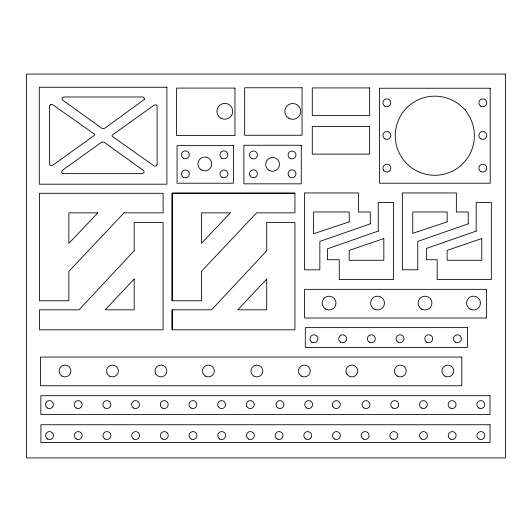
<?xml version="1.0" encoding="UTF-8"?>
<svg xmlns="http://www.w3.org/2000/svg" width="532" height="532" viewBox="0 0 532 532"><rect width="100%" height="100%" fill="white"/><g stroke="black" fill="none" stroke-linecap="round" stroke-linejoin="round"><path stroke-width="0.8" d="M294.921 193.296L172.009 193.296L172.009 300.76L201.428 300.76L201.428 271.373L256.61 212.867L294.921 212.867L294.921 193.043L172.248 193.043L172.248 300.76M172.248 309.817L172.248 329.813M50.121 105.117L49.602 105.961L49.602 164.461L50.061 165.332L50.986 165.698L52.675 165.272L94.124 135.6L94.683 134.769L94.124 133.951L52.681 104.644L50.753 104.352L50.121 105.117M157.08 164.528L155.929 166.144L153.994 165.844L112.558 136.538L111.999 135.727L112.558 134.889L154.001 105.223L155.696 104.791L156.614 105.156L157.08 106.034L157.08 164.528M62.264 170.373L61.692 172.168L62.058 173.086L63.069 173.618L142.343 173.618L144.112 172.687L143.8 170.759L103.687 141.944L101.559 142.244L62.264 170.373M144.405 99.431L104.538 128.365L102.403 128.664L62.297 99.85L61.985 97.921L63.754 96.99L143.022 96.99L144.032 97.522L144.405 99.431M134.164 250.758L79.009 309.817L39.448 309.817L39.448 329.813L163.111 329.813L163.111 222.516L134.164 222.516L134.164 250.758M266.718 250.758L211.57 309.817L172.009 309.817L172.009 329.813L294.921 329.813L294.921 222.516L266.718 222.516L266.718 250.758M124.049 212.867L68.867 271.373L68.867 300.76L39.448 300.76L39.448 193.296L163.111 193.296L163.111 212.867L124.049 212.867M134.164 279.061L105.203 309.817L134.164 309.817L134.164 279.061M266.718 279.061L237.764 309.817L266.718 309.817L266.718 279.061M97.815 212.867L68.867 243.35L68.867 212.867L97.815 212.867M230.376 212.867L201.428 243.35L201.428 212.867L230.376 212.867M370.292 223.866L319.838 241.415L319.838 269.797L304.41 269.797L304.41 192.95L358.422 192.95L358.422 211.995L370.292 211.995L370.292 223.866M378.252 231.088L327.386 248.843L327.386 259.722L339.256 259.722L339.256 279.566L393.407 279.566L393.407 202.446L378.252 202.446L378.252 231.088M468.227 223.866L417.773 241.415L417.773 269.797L402.345 269.797L402.345 192.95L456.356 192.95L456.356 211.995L468.227 211.995L468.227 223.866M476.187 231.088L426.398 248.464L426.398 259.722L437.191 259.722L437.191 279.566L491.342 279.566L491.342 202.446L476.187 202.446L476.187 231.088M383.825 238.536L349.198 250.406L349.198 260.294L383.825 260.294L383.825 238.536M481.759 238.536L447.133 250.406L447.133 260.294L481.759 260.294L481.759 238.536M349.231 221.864L313.621 233.734L313.621 211.969L349.231 211.969L349.231 221.864M447.166 221.864L412.752 233.335L412.752 211.969L447.166 211.969L447.166 221.864M505.4 74.081L26.6 74.081L26.6 457.919L505.4 457.919L505.4 74.081M166.902 87.248L39.288 87.248L39.288 184.192L166.902 184.192L166.902 87.248M302.05 87.767L244.673 87.767L244.673 135.254L302.05 135.254L302.05 87.767M369.66 87.926L312.284 87.926L312.284 115.624L369.66 115.624L369.66 87.926M234.958 88.086L176.591 88.086L176.591 135.567L234.958 135.567L234.958 88.086M490.218 88.239L379.422 88.239L379.422 183.208L490.218 183.208L490.218 88.239M369.66 126.45L312.284 126.45L312.284 154.147L369.66 154.147L369.66 126.45M301.265 145.256L243.889 145.256L243.889 183.839L301.265 183.839L301.265 145.256M233.448 145.628L177.063 145.628L177.063 183.221L233.448 183.221L233.448 145.628M486.607 289.342L304.583 289.342L304.583 318.03L486.607 318.03L486.607 289.342M467.548 327.619L305.308 327.619L305.308 347.403L467.548 347.403L467.548 327.619M461.823 357.072L40.399 357.072L40.399 385.76L461.823 385.76L461.823 357.072M489.992 395.688L40.864 395.688L40.864 414.488L489.992 414.488L489.992 395.688M490.038 424.742L40.917 424.742L40.917 442.544L490.038 442.544L490.038 424.742M465.141 109.718L459.934 105.15A39.568 39.568 0 0 0 396.792 124.774A39.568 39.568 0 0 0 439.824 174.975A39.568 39.568 0 0 0 468.878 115.584L465.141 109.718M47.581 438.96A3.957 3.957 0 0 0 53.513 435.535A3.957 3.957 0 0 0 47.581 432.104A3.957 3.957 0 0 0 47.581 438.96M76.269 438.96A3.957 3.957 0 0 0 82.207 435.535A3.957 3.957 0 0 0 76.269 432.104A3.957 3.957 0 0 0 76.269 438.96M104.957 438.96A3.957 3.957 0 0 0 110.895 435.535A3.957 3.957 0 0 0 104.957 432.104A3.957 3.957 0 0 0 104.957 438.96M133.645 438.96A3.957 3.957 0 0 0 139.584 435.535A3.957 3.957 0 0 0 133.645 432.104A3.957 3.957 0 0 0 133.645 438.96M162.333 438.96A3.957 3.957 0 0 0 168.272 435.535A3.957 3.957 0 0 0 162.333 432.104A3.957 3.957 0 0 0 162.333 438.96M191.021 438.96A3.957 3.957 0 0 0 196.96 435.535A3.957 3.957 0 0 0 191.021 432.104A3.957 3.957 0 0 0 191.021 438.96M219.709 438.96A3.957 3.957 0 0 0 225.648 435.535A3.957 3.957 0 0 0 219.709 432.104A3.957 3.957 0 0 0 219.709 438.96M248.397 438.96A3.957 3.957 0 0 0 254.336 435.535A3.957 3.957 0 0 0 248.397 432.104A3.957 3.957 0 0 0 248.397 438.96M277.086 438.96A3.957 3.957 0 0 0 283.024 435.535A3.957 3.957 0 0 0 277.086 432.104A3.957 3.957 0 0 0 277.086 438.96M305.774 438.96A3.957 3.957 0 0 0 311.712 435.535A3.957 3.957 0 0 0 305.774 432.104A3.957 3.957 0 0 0 305.774 438.96M334.462 438.96A3.957 3.957 0 0 0 340.4 435.535A3.957 3.957 0 0 0 334.462 432.104A3.957 3.957 0 0 0 334.462 438.96M363.15 438.96A3.957 3.957 0 0 0 369.088 435.535A3.957 3.957 0 0 0 363.15 432.104A3.957 3.957 0 0 0 363.15 438.96M391.845 438.96A3.957 3.957 0 0 0 397.776 435.535A3.957 3.957 0 0 0 391.845 432.104A3.957 3.957 0 0 0 391.845 438.96M421.517 438.96A3.957 3.957 0 0 0 427.455 435.535A3.957 3.957 0 0 0 421.517 432.104A3.957 3.957 0 0 0 421.517 438.96M450.205 438.96A3.957 3.957 0 0 0 456.143 435.535A3.957 3.957 0 0 0 450.205 432.104A3.957 3.957 0 0 0 450.205 438.96M478.893 438.96A3.957 3.957 0 0 0 484.832 435.535A3.957 3.957 0 0 0 478.893 432.104A3.957 3.957 0 0 0 478.893 438.96M311.991 342.182A3.957 3.957 0 0 0 317.93 338.751A3.957 3.957 0 0 0 311.991 335.326A3.957 3.957 0 0 0 311.991 342.182M340.679 342.182A3.957 3.957 0 0 0 346.618 338.751A3.957 3.957 0 0 0 340.679 335.326A3.957 3.957 0 0 0 340.679 342.182M369.368 342.182A3.957 3.957 0 0 0 375.306 338.751A3.957 3.957 0 0 0 369.368 335.326A3.957 3.957 0 0 0 369.368 342.182M398.056 342.182A3.957 3.957 0 0 0 403.994 338.751A3.957 3.957 0 0 0 398.056 335.326A3.957 3.957 0 0 0 398.056 342.182M426.744 342.182A3.957 3.957 0 0 0 432.682 338.751A3.957 3.957 0 0 0 426.744 335.326A3.957 3.957 0 0 0 426.744 342.182M455.432 342.182A3.957 3.957 0 0 0 461.37 338.751A3.957 3.957 0 0 0 455.432 335.326A3.957 3.957 0 0 0 455.432 342.182M220.88 118.144A7.914 7.914 0 0 0 232.75 111.294A7.914 7.914 0 0 0 220.88 104.438A7.914 7.914 0 0 0 220.88 118.144M269.125 170.373A6.923 6.923 0 0 0 279.513 164.375A6.923 6.923 0 0 0 269.125 158.376A6.923 6.923 0 0 0 269.125 170.373M250.02 175.753A3.957 3.957 0 0 0 256.87 175.753A3.957 3.957 0 0 0 253.445 169.814A3.957 3.957 0 0 0 250.02 175.753M251.463 158.403A3.957 3.957 0 0 0 257.402 154.978A3.957 3.957 0 0 0 251.463 151.554A3.957 3.957 0 0 0 251.463 158.403M288.597 175.753A3.957 3.957 0 0 0 295.453 175.753A3.957 3.957 0 0 0 292.028 169.814A3.957 3.957 0 0 0 288.597 175.753M290.046 158.403A3.957 3.957 0 0 0 295.985 154.978A3.957 3.957 0 0 0 290.046 151.554A3.957 3.957 0 0 0 290.046 158.403M288.776 118.27A7.914 7.914 0 0 0 300.647 111.414A7.914 7.914 0 0 0 288.776 104.558A7.914 7.914 0 0 0 288.776 118.27M480.855 106.234A3.957 3.957 0 0 0 486.793 102.809A3.957 3.957 0 0 0 480.855 99.384A3.957 3.957 0 0 0 480.855 106.234M480.855 171.53A3.957 3.957 0 0 0 486.793 168.099A3.957 3.957 0 0 0 480.855 164.674A3.957 3.957 0 0 0 480.855 171.53M480.855 138.885A3.957 3.957 0 0 0 486.793 135.454A3.957 3.957 0 0 0 480.855 132.029A3.957 3.957 0 0 0 480.855 138.885M384.902 106.234A3.957 3.957 0 0 0 390.834 102.809A3.957 3.957 0 0 0 384.902 99.384A3.957 3.957 0 0 0 384.902 106.234M384.902 138.885A3.957 3.957 0 0 0 390.834 135.454A3.957 3.957 0 0 0 384.902 132.029A3.957 3.957 0 0 0 384.902 138.885M383.452 170.08A3.957 3.957 0 0 0 390.308 170.08A3.957 3.957 0 0 0 386.877 164.142A3.957 3.957 0 0 0 383.452 170.08M325.617 309.079A6.923 6.923 0 0 0 336.005 303.08A6.923 6.923 0 0 0 325.617 297.089A6.923 6.923 0 0 0 325.617 309.079M374.089 309.079A6.923 6.923 0 0 0 384.476 303.08A6.923 6.923 0 0 0 374.089 297.089A6.923 6.923 0 0 0 374.089 309.079M421.57 309.079A6.923 6.923 0 0 0 431.957 303.08A6.923 6.923 0 0 0 421.57 297.089A6.923 6.923 0 0 0 421.57 309.079M470.049 309.079A6.923 6.923 0 0 0 480.436 303.08A6.923 6.923 0 0 0 470.049 297.089A6.923 6.923 0 0 0 470.049 309.079M201.355 169.941A6.923 6.923 0 0 0 211.743 163.942A6.923 6.923 0 0 0 201.355 157.944A6.923 6.923 0 0 0 201.355 169.941M221.97 177.309A3.957 3.957 0 0 0 227.902 173.884A3.957 3.957 0 0 0 221.97 170.453A3.957 3.957 0 0 0 221.97 177.309M221.93 158.25A3.957 3.957 0 0 0 227.869 154.819A3.957 3.957 0 0 0 221.93 151.394A3.957 3.957 0 0 0 221.93 158.25M183.347 158.25A3.957 3.957 0 0 0 189.286 154.819A3.957 3.957 0 0 0 183.347 151.394A3.957 3.957 0 0 0 183.347 158.25M183.387 177.309A3.957 3.957 0 0 0 189.326 173.884A3.957 3.957 0 0 0 183.387 170.453A3.957 3.957 0 0 0 183.387 177.309M421.437 408.017A3.957 3.957 0 0 0 427.376 404.593A3.957 3.957 0 0 0 421.437 401.161A3.957 3.957 0 0 0 421.437 408.017M450.125 408.017A3.957 3.957 0 0 0 456.064 404.593A3.957 3.957 0 0 0 450.125 401.161A3.957 3.957 0 0 0 450.125 408.017M392.749 408.017A3.957 3.957 0 0 0 398.687 404.593A3.957 3.957 0 0 0 392.749 401.161A3.957 3.957 0 0 0 392.749 408.017M478.813 408.017A3.957 3.957 0 0 0 484.752 404.593A3.957 3.957 0 0 0 478.813 401.161A3.957 3.957 0 0 0 478.813 408.017M47.501 408.017A3.957 3.957 0 0 0 53.433 404.593A3.957 3.957 0 0 0 47.501 401.161A3.957 3.957 0 0 0 47.501 408.017M76.189 408.017A3.957 3.957 0 0 0 82.121 404.593A3.957 3.957 0 0 0 76.189 401.161A3.957 3.957 0 0 0 76.189 408.017M133.565 408.017A3.957 3.957 0 0 0 139.497 404.593A3.957 3.957 0 0 0 133.565 401.161A3.957 3.957 0 0 0 133.565 408.017M104.877 408.017A3.957 3.957 0 0 0 110.809 404.593A3.957 3.957 0 0 0 104.877 401.161A3.957 3.957 0 0 0 104.877 408.017M162.253 408.017A3.957 3.957 0 0 0 168.192 404.593A3.957 3.957 0 0 0 162.253 401.161A3.957 3.957 0 0 0 162.253 408.017M190.941 408.017A3.957 3.957 0 0 0 196.88 404.593A3.957 3.957 0 0 0 190.941 401.161A3.957 3.957 0 0 0 190.941 408.017M218.18 406.568A3.957 3.957 0 0 0 225.036 406.568A3.957 3.957 0 0 0 221.611 400.636A3.957 3.957 0 0 0 218.18 406.568M276.547 406.568A3.957 3.957 0 0 0 283.403 406.568A3.957 3.957 0 0 0 279.972 400.636A3.957 3.957 0 0 0 276.547 406.568M246.868 406.568A3.957 3.957 0 0 0 253.724 406.568A3.957 3.957 0 0 0 250.299 400.636A3.957 3.957 0 0 0 246.868 406.568M306.685 408.017A3.957 3.957 0 0 0 312.623 404.593A3.957 3.957 0 0 0 306.685 401.161A3.957 3.957 0 0 0 306.685 408.017M364.061 408.017A3.957 3.957 0 0 0 369.999 404.593A3.957 3.957 0 0 0 364.061 401.161A3.957 3.957 0 0 0 364.061 408.017M332.932 406.568A3.957 3.957 0 0 0 339.788 406.568A3.957 3.957 0 0 0 336.364 400.636A3.957 3.957 0 0 0 332.932 406.568M62.025 376.131A5.938 5.938 0 0 0 70.929 370.99A5.938 5.938 0 0 0 62.025 365.85A5.938 5.938 0 0 0 62.025 376.131M109.506 376.131A5.938 5.938 0 0 0 118.41 370.99A5.938 5.938 0 0 0 109.506 365.85A5.938 5.938 0 0 0 109.506 376.131M155.81 373.956A5.938 5.938 0 0 0 166.09 373.956A5.938 5.938 0 0 0 160.95 365.052A5.938 5.938 0 0 0 155.81 373.956M205.465 376.131A5.938 5.938 0 0 0 214.369 370.99A5.938 5.938 0 0 0 205.465 365.85A5.938 5.938 0 0 0 205.465 376.131M253.937 376.131A5.938 5.938 0 0 0 262.841 370.99A5.938 5.938 0 0 0 253.937 365.85A5.938 5.938 0 0 0 253.937 376.131M346.738 373.956A5.938 5.938 0 0 0 357.012 373.956A5.938 5.938 0 0 0 351.878 365.052A5.938 5.938 0 0 0 346.738 373.956M301.425 376.131A5.938 5.938 0 0 0 310.329 370.99A5.938 5.938 0 0 0 301.425 365.85A5.938 5.938 0 0 0 301.425 376.131M397.377 376.131A5.938 5.938 0 0 0 406.282 370.99A5.938 5.938 0 0 0 397.377 365.85A5.938 5.938 0 0 0 397.377 376.131M444.865 376.131A5.938 5.938 0 0 0 453.769 370.99A5.938 5.938 0 0 0 444.865 365.85A5.938 5.938 0 0 0 444.865 376.131"/></g></svg>
